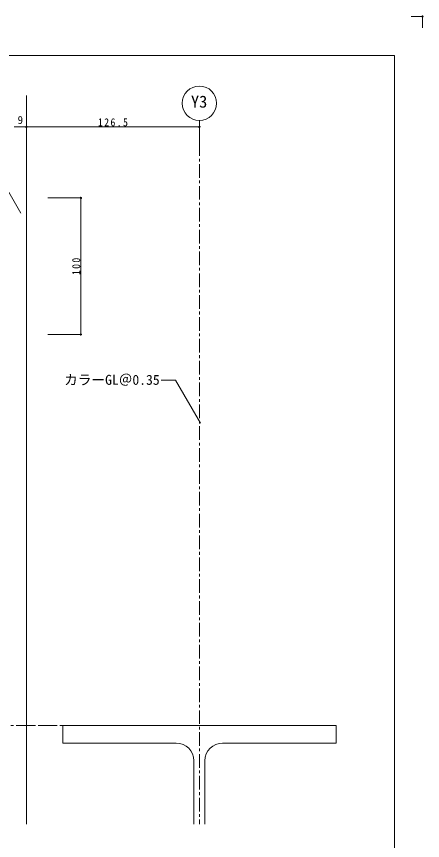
# Model space of a CAD drawing. Units: millimetres at full size. Extents: x -818 to 4206, y -602 to 594.
# Drawn here: x 544 to 841, y -9 to 594 of the extents above; entities that cross this region are included whole.
import ezdxf
from ezdxf.enums import TextEntityAlignment as Align

# ---------------------------------------------------------------- set-up
doc = ezdxf.new("R2010")
doc.units = ezdxf.units.MM
doc.header["$LTSCALE"] = 2
doc.header["$PDMODE"] = 32
doc.header["$PDSIZE"] = 1
doc.linetypes.add('CHAIN1', pattern=[8, 5, -1, 1, -1])
for name, color, linetype, lineweight in [('0-4_壁', 7, 'Continuous', 18), ('1-8_画層 63', 171, 'Continuous', 18), ('5-1_寸法', 5, 'Continuous', 13), ('F-A_F-Aﾚｲﾔ', 4, 'Continuous', 18)]:
    doc.layers.add(name, color=color, linetype=linetype, lineweight=lineweight)
doc.styles.add('ＭＳ ゴシック', font='')
doc.styles.get('ＭＳ ゴシック').set_extended_font_data('MS Gothic')

# ---------------------------------------------------------------- blocks, each defined once
blk = doc.blocks.new('A$C6655204a')
at = {"layer": '0-4_壁'}
blk.add_lwpolyline([(13326.73, -16574.62), (13326.73, -2645.93), (-7158.73, -2645.93), (-7158.73, -16574.62)], close=True, dxfattribs=at)
at = {"layer": '1-8_画層 63'}
for p, q in [((13581.32, -2289.51), (13476.59, -2289.51)), ((13581.32, -2394.23), (13581.32, -2289.51))]:
    blk.add_line(p, q, dxfattribs=at)
at = {"layer": '1-8_画層 63', "color": 4}
blk.add_point((13581.32, -2289.51), dxfattribs=at)

msp = doc.modelspace()

# ---------------------------------------------------------------- linework, layer by layer
at = {"layer": '5-1_寸法', "lineweight": 9}
for p, q in [((551.271, 2.479), (551.271, 536.229)), ((577.771, 74.852), (777.771, 74.852))]:
    msp.add_line(p, q, dxfattribs=at)
at = {"layer": '5-1_寸法', "color": 3}
for p, q in [((542.271, 513.093), (551.271, 513.093)), ((551.271, 513.093), (551.271, 501.149)), ((551.271, 513.093), (677.771, 513.093)), ((677.771, 513.093), (677.771, 501.149)), ((591.063, 461.095), (566.807, 461.095)), ((591.063, 361.095), (591.063, 461.095)), ((591.063, 361.095), (566.807, 361.095))]:
    msp.add_line(p, q, dxfattribs=at)
at = {"layer": '5-1_寸法', "color": 1, "linetype": 'CHAIN1'}
for p, q in [((677.771, 517.849), (677.771, 2.479)), ((777.771, 74.852), (36.443, 74.852)), ((547.771, 74.852), (627.771, 74.852))]:
    msp.add_line(p, q, dxfattribs=at)
at = {"layer": '5-1_寸法', "color": 4}
for p, q in [((547.256, 449.916), (519.976, 497.167)), ((649.866, 327.667), (660.362, 327.667)), ((678.528, 296.202), (660.362, 327.667))]:
    msp.add_line(p, q, dxfattribs=at)
at = {"layer": '5-1_寸法', "color": 7, "lineweight": 18}
for p, q in [((673.771, 48.852), (673.771, 2.479)), ((681.771, 2.479), (681.771, 48.852))]:
    msp.add_line(p, q, dxfattribs=at)
for points in [[(577.771, 74.852), (577.771, 61.852), (660.771, 61.852)], [(694.771, 61.852), (777.771, 61.852), (777.771, 74.852), (577.771, 74.852)]]:
    msp.add_lwpolyline(points, dxfattribs=at)
at = {"layer": '5-1_寸法', "color": 4}
msp.add_circle((677.771, 530.449), 12.6, dxfattribs=at)
at = {"layer": '5-1_寸法', "color": 7, "lineweight": 18}
for centre, start, end in [((660.771, 48.852), 0, 90), ((694.771, 48.852), 90, 180)]:
    msp.add_arc(centre, 13, start, end, dxfattribs=at)
at = {"layer": '5-1_寸法', "color": 3}
for p in [(551.271, 513.093), (677.771, 513.093), (591.063, 461.095), (591.063, 361.095)]:
    msp.add_point(p, dxfattribs=at)

# ---------------------------------------------------------------- block references
at = {"layer": 'F-A_F-Aﾚｲﾔ', "xscale": 0.08, "yscale": 0.08}
msp.add_blockref('A$C6655204a', (-245.505, 777.16), dxfattribs=at)

# ---------------------------------------------------------------- texts
at = {"layer": '5-1_寸法', "color": 7, "style": 'ＭＳ ゴシック'}
for s, height, p in [('Y3', 8.798, (671.583, 524.606)), ('9', 5.865, (544.771, 513.493))]:
    msp.add_text(s, height=height, dxfattribs=at).set_placement(p, align=Align.BOTTOM_LEFT)
at = {"layer": '5-1_寸法', "color": 3, "style": 'ＭＳ ゴシック'}
msp.add_text('カラーGL＠0.35', height=7.331, dxfattribs=at).set_placement((578.8, 322.044), align=Align.BOTTOM_LEFT)
at = {"layer": '5-1_寸法', "color": 7, "insert": (603.521, 513.493), "char_height": 5.865, "attachment_point": 7, "style": 'ＭＳ ゴシック'}
msp.add_mtext('\\T1.28;\\W0.9;126.5', dxfattribs=at)
at = {"layer": '5-1_寸法', "color": 7, "insert": (590.663, 404.595), "char_height": 5.865, "attachment_point": 7, "rotation": 90, "style": 'ＭＳ ゴシック'}
msp.add_mtext('\\T1.27;\\W0.9;100', dxfattribs=at)

doc.saveas('drawing.dxf')
